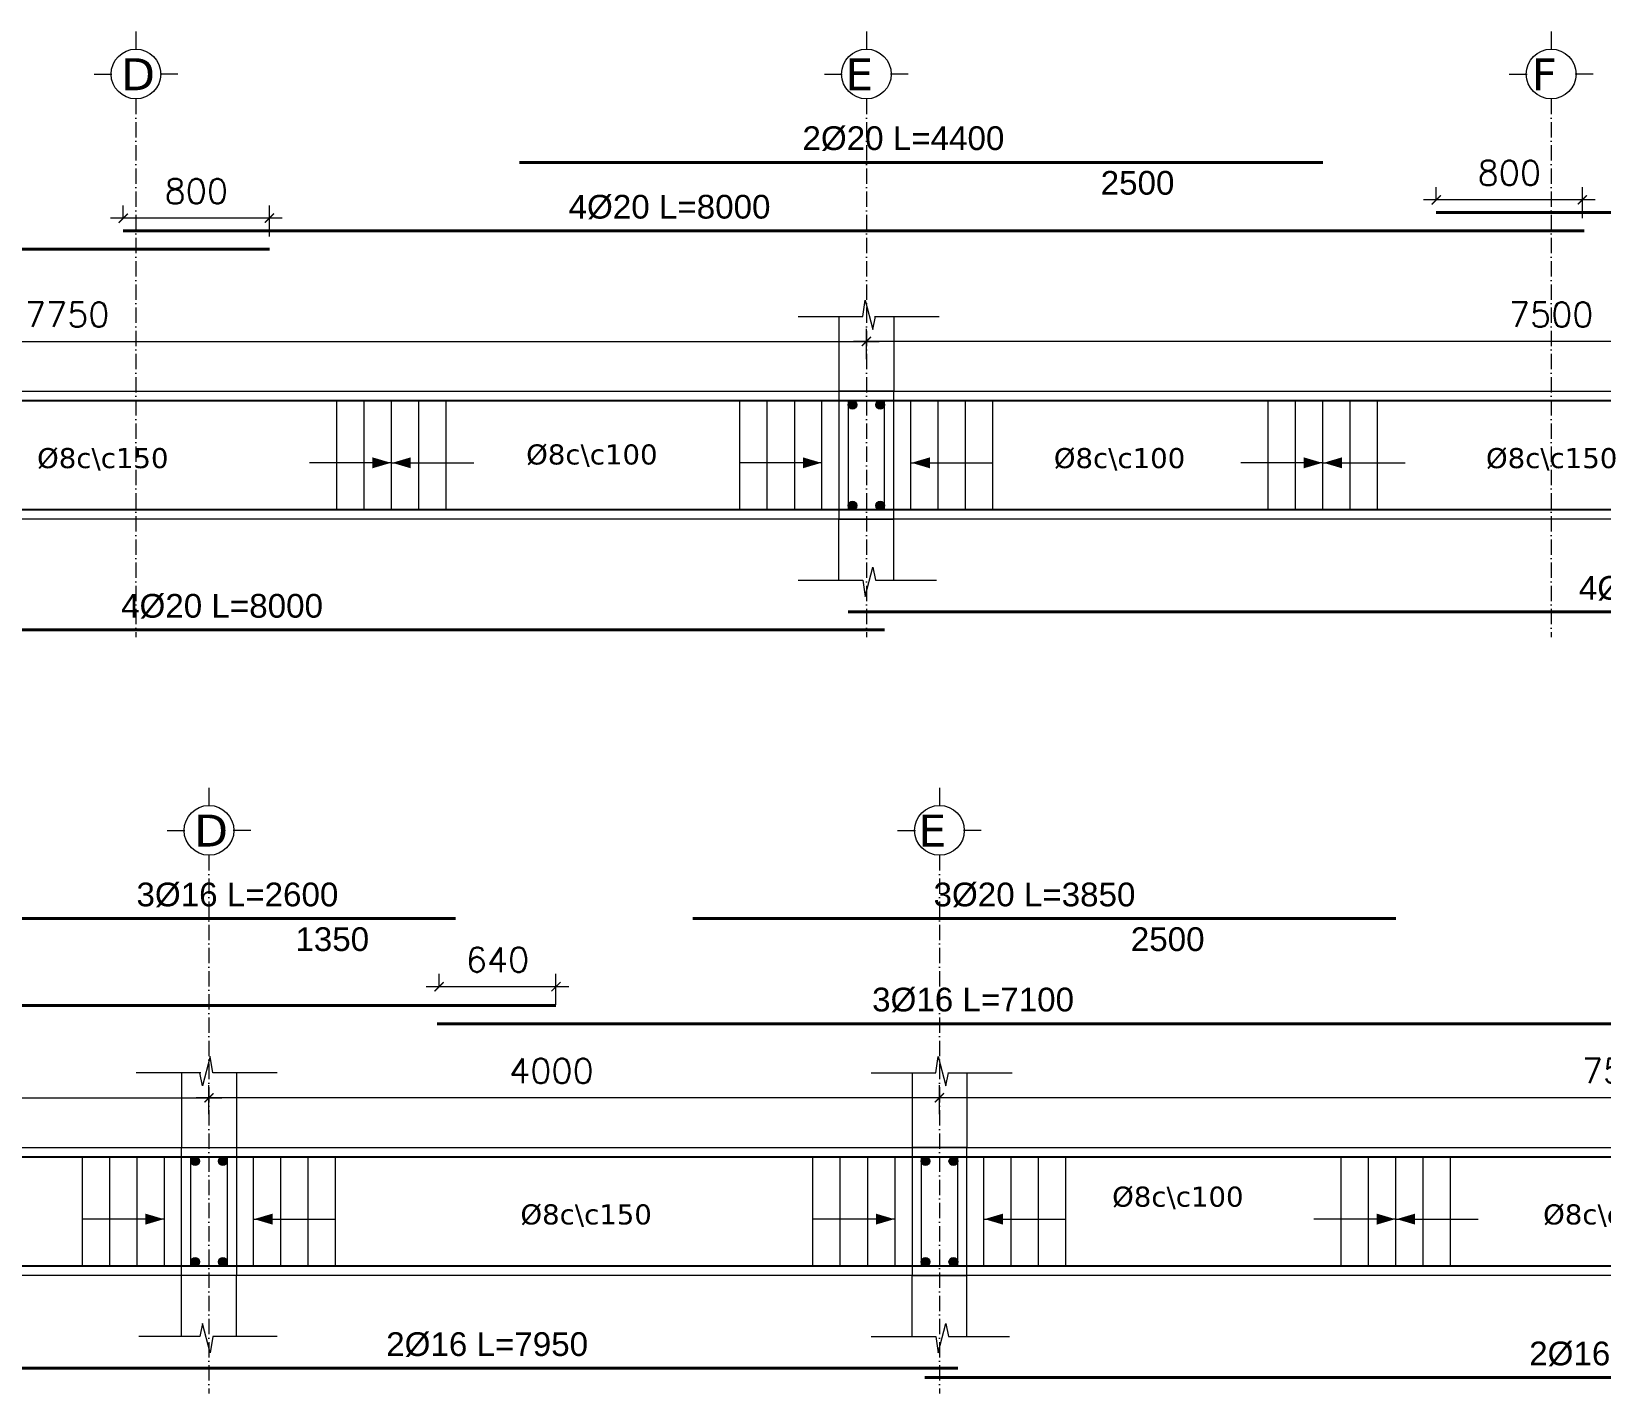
# Model space of a CAD drawing. Header units: inches. Extents: x -17020 to 43805, y -10194 to 123061.
# Drawn here: x 41399 to 42259, y 112285 to 113031 of the extents above; entities that cross this region are included whole.
import ezdxf

# ---------------------------------------------------------------- set-up
doc = ezdxf.new("R2010")
doc.units = ezdxf.units.IN
doc.header["$LTSCALE"] = 0.7
doc.header["$MEASUREMENT"] = 0
doc.linetypes.add('ACAD_ISO10W100', pattern=[18, 12, -3, 0, -3])
doc.layers.get('0').update_dxf_attribs({"lineweight": 13})
doc.layers.get('Defpoints').update_dxf_attribs({"lineweight": 5})
for name, color, linetype, lineweight in [('axis', 254, 'ACAD_ISO10W100', 9), ('BEAM FRAME', 5, 'Continuous', 18), ('COLUMN', 4, 'Continuous', 20), ('elevline', 30, 'Continuous', 20), ('FRAME 070', 5, 'Continuous', 60), ('hatch', 9, 'Continuous', 9), ('renforcment', 141, 'Continuous', 40), ('tex', 3, 'Continuous', 25), ('TEXT', 3, 'Continuous', 25), ('top rein. extension', 50, 'Continuous', 20), ('top renforcment', 7, 'Continuous', 40)]:
    doc.layers.add(name, color=color, linetype=linetype, lineweight=lineweight)
doc.styles.add('100', font='romans.shx', dxfattribs={"height": 13.5})
doc.styles.add('romanc', font='verdana.ttf', dxfattribs={"height": 250})
doc.styles.get("Standard").update_dxf_attribs({"font": 'arial.ttf', "height": 13})
doc.dimstyles.new('100', dxfattribs={"dimtxt": 13.5, "dimasz": 5, "dimexe": 7, "dimexo": 7, "dimgap": 8, "dimtad": 1, "dimdec": 0, "dimlfac": 10, "dimzin": 4, "dimdsep": 46, "dimtxsty": '100', "dimblk": 'ARCHTICK', "dimcen": 0.09, "dimdle": 7, "dimclrd": 1, "dimclre": 8, "dimclrt": 2, "dimadec": 0, "dimazin": 1, "dimtfac": 1, "dimtdec": 0, "dimtix": 1, "dimtofl": 0, "dimtmove": 0, "dimatfit": 3, "dimldrblk": 'ARCHTICK', "dimfxl": 0.18, "dimtolj": 1, "dimtzin": 0, "dimlwd": -1, "dimlwe": -1, "dimarcsym": 0})
doc.dimstyles.get("Standard").update_dxf_attribs({"dimtxt": 13, "dimasz": 5, "dimexe": 0.18, "dimexo": 0.0625, "dimgap": 6, "dimtad": 1, "dimdec": 0, "dimlfac": 10, "dimzin": 0, "dimdsep": 46, "dimtxsty": 'Standard', "dimblk": 'ARCHTICK', "dimcen": 0.09, "dimse1": 1, "dimse2": 1, "dimclrd": 1, "dimclre": 7, "dimclrt": 3, "dimadec": 0, "dimazin": 0, "dimtfac": 1, "dimtdec": 0, "dimtix": 1, "dimtofl": 0, "dimtmove": 0, "dimatfit": 3, "dimldrblk": 'ARCHTICK', "dimfxl": 1, "dimtolj": 1, "dimtzin": 0, "dimarcsym": 0})

# ---------------------------------------------------------------- blocks, each defined once
blk = doc.blocks.new('*D294')
at = {"layer": 'Defpoints', "color": 0, "transparency": 16777216}
for p in [(40629.72, 112911.46, -167.76), (41529.73, 112911.46, -221.06), (41529.73, 112911.46)]:
    blk.add_point(p, dxfattribs=at)
at = {"layer": 'TEXT', "color": 3, "transparency": 16777216, "insert": (41018.98, 112924.46), "char_height": 13, "attachment_point": 5}
blk.add_mtext('\\A1;4%%C20 L=9000', dxfattribs=at)
blk = doc.blocks.new('_ArchTick')
at = {"color": 0, "linetype": 'ByBlock', "lineweight": 0, "const_width": 0.15}
blk.add_lwpolyline([(-0.5, -0.5), (0.5, 0.5)], dxfattribs=at)
blk = doc.blocks.new('*D297')
at = {"color": 8, "transparency": 16777216}
for p, q in [((41081.69, 112854.29), (41081.69, 112867.88)), ((41856.69, 112851.17), (41856.69, 112867.88))]:
    blk.add_line(p, q, dxfattribs=at)
at = {"color": 1, "transparency": 16777216}
blk.add_line((41074.69, 112860.88), (41863.69, 112860.88), dxfattribs=at)
at = {"layer": 'Defpoints', "color": 0, "transparency": 16777216}
for p in [(41856.69, 112860.88), (41081.69, 112847.29), (41856.69, 112844.17)]:
    blk.add_point(p, dxfattribs=at)
at = {"color": 1, "transparency": 16777216, "xscale": 5, "yscale": 5, "zscale": 5, "rotation": 180}
blk.add_blockref('_ArchTick', (41081.69, 112860.88), dxfattribs=at)
at = {"color": 1, "transparency": 16777216, "xscale": 5, "yscale": 5, "zscale": 5}
blk.add_blockref('_ArchTick', (41856.69, 112860.88), dxfattribs=at)
at = {"color": 2, "transparency": 16777216, "insert": (41419.04, 112875.63), "char_height": 13.5, "attachment_point": 5, "style": '100'}
blk.add_mtext('\\A1;7750', dxfattribs=at)
blk = doc.blocks.new('*D298')
at = {"layer": 'Defpoints', "color": 0, "transparency": 16777216}
for p in [(41066.69, 112702.84, -37100.88), (41066.69, 112702.84), (41866.69, 112702.84, -13870.59)]:
    blk.add_point(p, dxfattribs=at)
at = {"layer": 'TEXT', "color": 3, "transparency": 16777216, "insert": (41503.83, 112715.84), "char_height": 13, "attachment_point": 5}
blk.add_mtext('\\A1;4%%C20 L=8000', dxfattribs=at)
blk = doc.blocks.new('*D301')
at = {"layer": 'Defpoints', "color": 0, "transparency": 16777216}
for p in [(41449.73, 112921.46, -19.16), (41449.73, 112921.46), (42249.76, 112921.46, -167.76)]:
    blk.add_point(p, dxfattribs=at)
at = {"layer": 'TEXT', "color": 3, "transparency": 16777216, "insert": (41748.89, 112934.46), "char_height": 13, "attachment_point": 5}
blk.add_mtext('\\A1;4%%C20 L=8000', dxfattribs=at)
blk = doc.blocks.new('*D303')
at = {"layer": 'Defpoints', "color": 0, "transparency": 16777216}
for p in [(42168.76, 112931.46, -157.78), (42168.76, 112931.46), (42941.69, 112931.46, -218.54)]:
    blk.add_point(p, dxfattribs=at)
at = {"layer": 'TEXT', "color": 3, "transparency": 16777216, "insert": (42531.71, 112944.46), "char_height": 13, "attachment_point": 5}
blk.add_mtext('\\A1;4%%C20 L=7729', dxfattribs=at)
blk = doc.blocks.new('*D314')
at = {"color": 8, "transparency": 16777216}
for p, q in [((42168.76, 112938.46), (42168.76, 112945.46)), ((42248.76, 112928.46), (42248.76, 112945.46))]:
    blk.add_line(p, q, dxfattribs=at)
at = {"color": 1, "transparency": 16777216}
blk.add_line((42255.76, 112938.46), (42161.76, 112938.46), dxfattribs=at)
at = {"layer": 'Defpoints', "color": 0, "transparency": 16777216}
for p in [(42168.76, 112938.46), (42168.76, 112931.46), (42248.76, 112921.46)]:
    blk.add_point(p, dxfattribs=at)
at = {"color": 1, "transparency": 16777216, "xscale": 5, "yscale": 5, "zscale": 5, "rotation": 180}
blk.add_blockref('_ArchTick', (42168.76, 112938.46), dxfattribs=at)
at = {"color": 1, "transparency": 16777216, "xscale": 5, "yscale": 5, "zscale": 5}
blk.add_blockref('_ArchTick', (42248.76, 112938.46), dxfattribs=at)
at = {"color": 2, "transparency": 16777216, "insert": (42208.76, 112953.21), "char_height": 13.5, "attachment_point": 5, "style": '100'}
blk.add_mtext('\\A1;800', dxfattribs=at)
blk = doc.blocks.new('*D304')
at = {"color": 8, "transparency": 16777216}
for p, q in [((41856.69, 112851.97), (41856.69, 112867.88)), ((42606.69, 112856.61), (42606.69, 112867.88))]:
    blk.add_line(p, q, dxfattribs=at)
at = {"color": 1, "transparency": 16777216}
blk.add_line((42613.69, 112860.88), (41849.69, 112860.88), dxfattribs=at)
at = {"layer": 'Defpoints', "color": 0, "transparency": 16777216}
for p in [(41856.69, 112860.88), (41856.69, 112844.97), (42606.69, 112849.61)]:
    blk.add_point(p, dxfattribs=at)
at = {"color": 1, "transparency": 16777216, "xscale": 5, "yscale": 5, "zscale": 5, "rotation": 180}
blk.add_blockref('_ArchTick', (41856.69, 112860.88), dxfattribs=at)
at = {"color": 1, "transparency": 16777216, "xscale": 5, "yscale": 5, "zscale": 5}
blk.add_blockref('_ArchTick', (42606.69, 112860.88), dxfattribs=at)
at = {"color": 2, "transparency": 16777216, "insert": (42231.69, 112875.63), "char_height": 13.5, "attachment_point": 5, "style": '100'}
blk.add_mtext('\\A1;7500', dxfattribs=at)
blk = doc.blocks.new('*D305')
at = {"layer": 'Defpoints', "color": 0, "transparency": 16777216}
for p in [(41846.69, 112712.71, -13652.68), (42891.69, 112712.71, -37100.88), (42891.69, 112712.71)]:
    blk.add_point(p, dxfattribs=at)
at = {"layer": 'TEXT', "color": 3, "transparency": 16777216, "insert": (42307.21, 112725.71), "char_height": 13, "attachment_point": 5}
blk.add_mtext('\\A1;4%%C20 L=10450', dxfattribs=at)
blk = doc.blocks.new('*D310')
at = {"layer": 'Defpoints', "color": 0, "transparency": 16777216}
for p in [(41666.69, 112959.02, -203.15), (41666.69, 112959.02), (42106.69, 112959.02, -189.88)]:
    blk.add_point(p, dxfattribs=at)
at = {"layer": 'TEXT', "color": 3, "transparency": 16777216, "insert": (41876.97, 112972.02), "char_height": 13, "attachment_point": 5}
blk.add_mtext('\\A1;2%%C20 L=4400', dxfattribs=at)
blk = doc.blocks.new('*D311')
at = {"layer": 'Defpoints', "color": 0, "transparency": 16777216}
for p in [(41856.69, 112957.45), (42106.69, 112957.45), (42106.69, 112935.07)]:
    blk.add_point(p, dxfattribs=at)
at = {"layer": 'TEXT', "color": 3, "transparency": 16777216, "insert": (42005.18, 112947.71), "char_height": 13, "attachment_point": 5}
blk.add_mtext('\\A1;2500', dxfattribs=at)
blk = doc.blocks.new('*D312')
at = {"color": 1, "transparency": 16777216}
blk.add_line((41536.73, 112928.46), (41442.73, 112928.46), dxfattribs=at)
at = {"color": 8, "transparency": 16777216}
for p, q in [((41449.73, 112928.46), (41449.73, 112935.46)), ((41529.73, 112918.46), (41529.73, 112935.46))]:
    blk.add_line(p, q, dxfattribs=at)
at = {"layer": 'Defpoints', "color": 0, "transparency": 16777216}
for p in [(41449.73, 112928.46), (41449.73, 112921.46), (41529.73, 112911.46)]:
    blk.add_point(p, dxfattribs=at)
at = {"color": 1, "transparency": 16777216, "xscale": 5, "yscale": 5, "zscale": 5, "rotation": 180}
blk.add_blockref('_ArchTick', (41449.73, 112928.46), dxfattribs=at)
at = {"color": 1, "transparency": 16777216, "xscale": 5, "yscale": 5, "zscale": 5}
blk.add_blockref('_ArchTick', (41529.73, 112928.46), dxfattribs=at)
at = {"color": 2, "transparency": 16777216, "insert": (41489.73, 112943.21), "char_height": 13.5, "attachment_point": 5, "style": '100'}
blk.add_mtext('\\A1;800', dxfattribs=at)
blk = doc.blocks.new('*D353')
at = {"layer": 'Defpoints', "color": 0, "transparency": 16777216}
for p in [(40486.72, 112497.15, -167.76), (41686.69, 112497.15, 33.73), (41686.69, 112497.15)]:
    blk.add_point(p, dxfattribs=at)
at = {"layer": 'TEXT', "color": 3, "transparency": 16777216, "insert": (40963.03, 112510.16), "char_height": 13, "attachment_point": 5}
blk.add_mtext('\\A1;2%%C16 L=12000', dxfattribs=at)
blk = doc.blocks.new('*D356')
at = {"color": 1, "transparency": 16777216}
blk.add_line((41114.69, 112446.58), (41503.69, 112446.58), dxfattribs=at)
at = {"color": 8, "transparency": 16777216}
for p, q in [((41121.69, 112439.99), (41121.69, 112453.58)), ((41496.69, 112437.67), (41496.69, 112453.58))]:
    blk.add_line(p, q, dxfattribs=at)
at = {"layer": 'Defpoints', "color": 0, "transparency": 16777216}
for p in [(41496.69, 112446.58), (41121.69, 112432.99), (41496.69, 112430.67)]:
    blk.add_point(p, dxfattribs=at)
at = {"color": 1, "transparency": 16777216, "xscale": 5, "yscale": 5, "zscale": 5, "rotation": 180}
blk.add_blockref('_ArchTick', (41121.69, 112446.58), dxfattribs=at)
at = {"color": 1, "transparency": 16777216, "xscale": 5, "yscale": 5, "zscale": 5}
blk.add_blockref('_ArchTick', (41496.69, 112446.58), dxfattribs=at)
at = {"color": 2, "transparency": 16777216, "insert": (41309.19, 112461.33), "char_height": 13.5, "attachment_point": 5, "style": '100'}
blk.add_mtext('\\A1;3750', dxfattribs=at)
blk = doc.blocks.new('*D336')
at = {"layer": 'Defpoints', "color": 0, "transparency": 16777216}
for p in [(41111.69, 112298.4, -37100.88), (41111.69, 112298.4), (41906.69, 112298.4, -13652.68)]:
    blk.add_point(p, dxfattribs=at)
at = {"layer": 'TEXT', "color": 3, "transparency": 16777216, "insert": (41649, 112311.4), "char_height": 13, "attachment_point": 5}
blk.add_mtext('\\A1;2%%C16 L=7950', dxfattribs=at)
blk = doc.blocks.new('*D340')
at = {"layer": 'Defpoints', "color": 0, "transparency": 16777216}
for p in [(41621.69, 112487.15, 24.95), (41621.69, 112487.15), (42331.66, 112487.15, -167.76)]:
    blk.add_point(p, dxfattribs=at)
at = {"layer": 'TEXT', "color": 3, "transparency": 16777216, "insert": (41915.11, 112500.16), "char_height": 13, "attachment_point": 5}
blk.add_mtext('\\A1;3%%C16 L=7100', dxfattribs=at)
blk = doc.blocks.new('*D343')
at = {"color": 1, "transparency": 16777216}
blk.add_line((42653.69, 112446.58), (41889.69, 112446.58), dxfattribs=at)
at = {"color": 8, "transparency": 16777216}
for p, q in [((41896.69, 112437.67), (41896.69, 112453.58)), ((42646.69, 112439.01), (42646.69, 112453.58))]:
    blk.add_line(p, q, dxfattribs=at)
at = {"layer": 'Defpoints', "color": 0, "transparency": 16777216}
for p in [(41896.69, 112446.58), (41896.69, 112430.67), (42646.69, 112432.01)]:
    blk.add_point(p, dxfattribs=at)
at = {"color": 1, "transparency": 16777216, "xscale": 5, "yscale": 5, "zscale": 5, "rotation": 180}
blk.add_blockref('_ArchTick', (41896.69, 112446.58), dxfattribs=at)
at = {"color": 1, "transparency": 16777216, "xscale": 5, "yscale": 5, "zscale": 5}
blk.add_blockref('_ArchTick', (42646.69, 112446.58), dxfattribs=at)
at = {"color": 2, "transparency": 16777216, "insert": (42271.69, 112461.33), "char_height": 13.5, "attachment_point": 5, "style": '100'}
blk.add_mtext('\\A1;7500', dxfattribs=at)
blk = doc.blocks.new('*D345')
at = {"layer": 'Defpoints', "color": 0, "transparency": 16777216}
for p in [(41888.69, 112293.29, -13652.68), (42656.69, 112293.29, -49467.84), (42656.69, 112293.29)]:
    blk.add_point(p, dxfattribs=at)
at = {"layer": 'TEXT', "color": 3, "transparency": 16777216, "insert": (42274.94, 112306.29), "char_height": 13, "attachment_point": 5}
blk.add_mtext('\\A1;2%%C16 L=7680', dxfattribs=at)
blk = doc.blocks.new('*D359')
at = {"color": 1, "transparency": 16777216}
blk.add_line((41903.69, 112446.58), (41489.69, 112446.58), dxfattribs=at)
at = {"color": 8, "transparency": 16777216}
for p, q in [((41496.69, 112437.67), (41496.69, 112453.58)), ((41896.69, 112439.01), (41896.69, 112453.58))]:
    blk.add_line(p, q, dxfattribs=at)
at = {"layer": 'Defpoints', "color": 0, "transparency": 16777216}
for p in [(41496.69, 112446.58), (41496.69, 112430.67), (41896.69, 112432.01)]:
    blk.add_point(p, dxfattribs=at)
at = {"color": 1, "transparency": 16777216, "xscale": 5, "yscale": 5, "zscale": 5, "rotation": 180}
blk.add_blockref('_ArchTick', (41496.69, 112446.58), dxfattribs=at)
at = {"color": 1, "transparency": 16777216, "xscale": 5, "yscale": 5, "zscale": 5}
blk.add_blockref('_ArchTick', (41896.69, 112446.58), dxfattribs=at)
at = {"color": 2, "transparency": 16777216, "insert": (41684.19, 112461.33), "char_height": 13.5, "attachment_point": 5, "style": '100'}
blk.add_mtext('\\A1;4000', dxfattribs=at)
blk = doc.blocks.new('*D360')
at = {"layer": 'Defpoints', "color": 0, "transparency": 16777216}
for p in [(41371.69, 112544.71, -203.15), (41371.69, 112544.71), (41631.69, 112544.71, -189.88)]:
    blk.add_point(p, dxfattribs=at)
at = {"layer": 'TEXT', "color": 3, "transparency": 16777216, "insert": (41512.25, 112557.71), "char_height": 13, "attachment_point": 5}
blk.add_mtext('\\A1;3%%C16 L=2600', dxfattribs=at)
blk = doc.blocks.new('*D361')
at = {"layer": 'Defpoints', "color": 0, "transparency": 16777216}
for p in [(41496.69, 112543.15), (41631.69, 112543.15), (41631.69, 112520.75)]:
    blk.add_point(p, dxfattribs=at)
at = {"layer": 'TEXT', "color": 3, "transparency": 16777216, "insert": (41564.19, 112533.4), "char_height": 13, "attachment_point": 5}
blk.add_mtext('\\A1;1350', dxfattribs=at)
blk = doc.blocks.new('*D362')
at = {"layer": 'Defpoints', "color": 0, "transparency": 16777216}
for p in [(41761.69, 112544.71, -203.15), (41761.69, 112544.71), (42146.69, 112544.71, -189.88)]:
    blk.add_point(p, dxfattribs=at)
at = {"layer": 'TEXT', "color": 3, "transparency": 16777216, "insert": (41948.74, 112557.71), "char_height": 13, "attachment_point": 5}
blk.add_mtext('\\A1;3%%C20 L=3850', dxfattribs=at)
blk = doc.blocks.new('*D363')
at = {"layer": 'Defpoints', "color": 0, "transparency": 16777216}
for p in [(41896.69, 112543.15), (42146.69, 112543.15), (42146.69, 112520.75)]:
    blk.add_point(p, dxfattribs=at)
at = {"layer": 'TEXT', "color": 3, "transparency": 16777216, "insert": (42021.69, 112533.39), "char_height": 13, "attachment_point": 5}
blk.add_mtext('\\A1;2500', dxfattribs=at)
blk = doc.blocks.new('*D364')
at = {"color": 8, "transparency": 16777216}
for p, q in [((41622.69, 112507.42), (41622.69, 112514.42)), ((41686.69, 112497.42), (41686.69, 112514.42))]:
    blk.add_line(p, q, dxfattribs=at)
at = {"color": 1, "transparency": 16777216}
blk.add_line((41693.69, 112507.42), (41615.69, 112507.42), dxfattribs=at)
at = {"layer": 'Defpoints', "color": 0, "transparency": 16777216}
for p in [(41622.69, 112507.42), (41622.69, 112500.42), (41686.69, 112490.42)]:
    blk.add_point(p, dxfattribs=at)
at = {"color": 1, "transparency": 16777216, "xscale": 5, "yscale": 5, "zscale": 5, "rotation": 180}
blk.add_blockref('_ArchTick', (41622.69, 112507.42), dxfattribs=at)
at = {"color": 1, "transparency": 16777216, "xscale": 5, "yscale": 5, "zscale": 5}
blk.add_blockref('_ArchTick', (41686.69, 112507.42), dxfattribs=at)
at = {"color": 2, "transparency": 16777216, "insert": (41654.69, 112522.17), "char_height": 13.5, "attachment_point": 5, "style": '100'}
blk.add_mtext('\\A1;640', dxfattribs=at)

msp = doc.modelspace()

# ---------------------------------------------------------------- hatches: boundary and pattern name
at = {"layer": 'elevline'}
for points in [[(41851.45, 112826.2, 1), (41846.69, 112826.2, 1)], [(41861.93, 112826.2, -1), (41866.69, 112826.2, -1)], [(41851.45, 112770.96, -1), (41846.69, 112770.96, -1)], [(41861.93, 112770.96, 1), (41866.69, 112770.96, 1)], [(41491.45, 112411.9, 1), (41486.69, 112411.9, 1)], [(41501.93, 112411.9, -1), (41506.69, 112411.9, -1)], [(41891.45, 112411.9, 1), (41886.69, 112411.9, 1)], [(41901.93, 112411.9, -1), (41906.69, 112411.9, -1)], [(41491.45, 112356.66, -1), (41486.69, 112356.66, -1)], [(41501.93, 112356.66, 1), (41506.69, 112356.66, 1)], [(41891.45, 112356.66, -1), (41886.69, 112356.66, -1)], [(41901.93, 112356.66, 1), (41906.69, 112356.66, 1)]]:
    msp.add_hatch(color=256, dxfattribs=at).paths.add_polyline_path(points)

# ---------------------------------------------------------------- linework, layer by layer
at = {"layer": 'axis'}
for p, q in [((41456.69, 112993.78), (41456.69, 112698.84)), ((41456.69, 112993.78), (41456.69, 112698.84)), ((41856.69, 112993.78), (41856.69, 112698.84)), ((41856.69, 112993.78), (41856.69, 112698.84)), ((42231.69, 112993.78), (42231.69, 112698.84)), ((41496.69, 112579.47), (41496.69, 112284.54)), ((41496.69, 112579.47), (41496.69, 112284.54)), ((41896.69, 112579.47), (41896.69, 112284.54)), ((41896.69, 112579.47), (41896.69, 112284.54))]:
    msp.add_line(p, q, dxfattribs=at)
at = {"layer": 'BEAM FRAME', "elevation": 217.91}
for points in [[(42896.69, 112763.58), (39936.69, 112763.58), (39936.69, 112833.58), (42896.69, 112833.58)], [(43146.86, 112349.28), (39936.69, 112349.28), (39936.69, 112419.28), (43146.86, 112419.28)]]:
    msp.add_lwpolyline(points, close=True, dxfattribs=at)
at = {"layer": 'COLUMN', "lineweight": 20}
for p, q in [((41841.69, 112874.51, 217.91), (41841.69, 112833.58, 217.91)), ((41871.69, 112874.51, 217.91), (41871.69, 112833.58, 217.91)), ((41841.69, 112730.16, 217.91), (41841.69, 112763.58, 217.91)), ((41871.69, 112730.16, 217.91), (41871.69, 112763.58, 217.91)), ((41481.69, 112460.21, 217.91), (41481.69, 112419.28, 217.91)), ((41511.69, 112460.21, 217.91), (41511.69, 112419.28, 217.91)), ((41881.69, 112460.21, 217.91), (41881.69, 112419.28, 217.91)), ((41911.69, 112460.21, 217.91), (41911.69, 112419.28, 217.91)), ((41481.69, 112315.85, 217.91), (41481.69, 112349.28, 217.91)), ((41511.69, 112315.85, 217.91), (41511.69, 112349.28, 217.91)), ((41881.69, 112315.85, 217.91), (41881.69, 112349.28, 217.91)), ((41911.69, 112315.85, 217.91), (41911.69, 112349.28, 217.91))]:
    msp.add_line(p, q, dxfattribs=at)
at = {"layer": 'elevline'}
for p, q in [((41566.73, 112768.58), (41566.73, 112828.58)), ((41581.73, 112768.58), (41581.73, 112828.58)), ((41596.69, 112768.58), (41596.69, 112828.58)), ((41611.65, 112768.58), (41611.65, 112828.58)), ((41626.65, 112768.58), (41626.65, 112828.58)), ((41787.42, 112768.58), (41787.42, 112828.58)), ((41802.42, 112768.58), (41802.42, 112828.58)), ((41817.42, 112768.58), (41817.42, 112828.58)), ((41832.38, 112768.58), (41832.38, 112828.58)), ((41881, 112768.58), (41881, 112828.58)), ((41895.96, 112768.58), (41895.96, 112828.58)), ((41910.96, 112768.58), (41910.96, 112828.58)), ((41925.96, 112768.58), (41925.96, 112828.58)), ((42076.73, 112768.58), (42076.73, 112828.58)), ((42091.73, 112768.58), (42091.73, 112828.58)), ((42106.69, 112768.58), (42106.69, 112828.58)), ((42121.65, 112768.58), (42121.65, 112828.58)), ((42136.65, 112768.58), (42136.65, 112828.58)), ((41427.42, 112354.28), (41427.42, 112414.28)), ((41442.42, 112354.28), (41442.42, 112414.28)), ((41457.42, 112354.28), (41457.42, 112414.28)), ((41472.38, 112354.28), (41472.38, 112414.28)), ((41521, 112354.28), (41521, 112414.28)), ((41535.96, 112354.28), (41535.96, 112414.28)), ((41550.96, 112354.28), (41550.96, 112414.28)), ((41565.96, 112354.28), (41565.96, 112414.28)), ((41827.42, 112354.28), (41827.42, 112414.28)), ((41842.42, 112354.28), (41842.42, 112414.28)), ((41857.42, 112354.28), (41857.42, 112414.28)), ((41872.38, 112354.28), (41872.38, 112414.28)), ((41921, 112354.28), (41921, 112414.28)), ((41935.96, 112354.28), (41935.96, 112414.28)), ((41950.96, 112354.28), (41950.96, 112414.28)), ((41965.96, 112354.28), (41965.96, 112414.28)), ((42116.73, 112354.28), (42116.73, 112414.28)), ((42131.73, 112354.28), (42131.73, 112414.28)), ((42146.69, 112354.28), (42146.69, 112414.28)), ((42161.65, 112354.28), (42161.65, 112414.28)), ((42176.65, 112354.28), (42176.65, 112414.28))]:
    msp.add_line(p, q, dxfattribs=at)
for centre in [(41849.07, 112826.2), (41864.31, 112826.2), (41849.07, 112770.96), (41864.31, 112770.96), (41489.07, 112411.9), (41504.31, 112411.9), (41889.07, 112411.9), (41904.31, 112411.9), (41489.07, 112356.66), (41504.31, 112356.66), (41889.07, 112356.66), (41904.31, 112356.66)]:
    msp.add_circle(centre, 2.38, dxfattribs=at)
at = {"layer": 'FRAME 070', "lineweight": 20}
for p, q in [((41854.66, 112874.51, 217.91), (41856.01, 112883.51, 217.91)), ((41856.01, 112883.51, 217.91), (41860.19, 112867.43, 217.91)), ((41819.3, 112874.51, 217.91), (41854.66, 112874.51, 217.91)), ((41860.19, 112867.43, 217.91), (41861.7, 112874.51, 217.91)), ((41861.22, 112874.51, 217.91), (41896.58, 112874.51, 217.91)), ((41819.3, 112730.16, 217.91), (41854.66, 112730.16, 217.91)), ((41854.66, 112730.16, 217.91), (41856.01, 112721.16, 217.91)), ((41856.01, 112721.16, 217.91), (41860.19, 112737.23, 217.91)), ((41860.19, 112737.23, 217.91), (41861.7, 112730.16, 217.91)), ((41861.7, 112730.16, 217.91), (41895.09, 112730.16, 217.91)), ((41497.37, 112469.21, 217.91), (41493.19, 112453.13, 217.91)), ((41498.72, 112460.21, 217.91), (41497.37, 112469.21, 217.91)), ((41894.66, 112460.21, 217.91), (41896.01, 112469.21, 217.91)), ((41896.01, 112469.21, 217.91), (41900.19, 112453.13, 217.91)), ((41492.16, 112460.21, 217.91), (41456.81, 112460.21, 217.91)), ((41493.19, 112453.13, 217.91), (41491.68, 112460.21, 217.91)), ((41534.08, 112460.21, 217.91), (41498.72, 112460.21, 217.91)), ((41859.3, 112460.21, 217.91), (41894.66, 112460.21, 217.91)), ((41900.19, 112453.13, 217.91), (41901.7, 112460.21, 217.91)), ((41901.22, 112460.21, 217.91), (41936.58, 112460.21, 217.91)), ((41493.19, 112322.93, 217.91), (41491.68, 112315.85, 217.91)), ((41497.37, 112306.85, 217.91), (41493.19, 112322.93, 217.91)), ((41896.01, 112306.85, 217.91), (41900.19, 112322.93, 217.91)), ((41900.19, 112322.93, 217.91), (41901.7, 112315.85, 217.91)), ((41491.68, 112315.85, 217.91), (41458.29, 112315.85, 217.91)), ((41498.72, 112315.85, 217.91), (41497.37, 112306.85, 217.91)), ((41534.08, 112315.85, 217.91), (41498.72, 112315.85, 217.91)), ((41859.3, 112315.85, 217.91), (41894.66, 112315.85, 217.91)), ((41894.66, 112315.85, 217.91), (41896.01, 112306.85, 217.91)), ((41901.7, 112315.85, 217.91), (41935.09, 112315.85, 217.91))]:
    msp.add_line(p, q, dxfattribs=at)
at = {"layer": 'FRAME 070', "lineweight": 15}
for points in [[(41841.69, 112763.58), (41871.69, 112763.58), (41871.69, 112833.58), (41841.69, 112833.58)], [(41511.69, 112349.28), (41481.69, 112349.28), (41481.69, 112419.28), (41511.69, 112419.28)], [(41881.69, 112349.28), (41911.69, 112349.28), (41911.69, 112419.28), (41881.69, 112419.28)]]:
    msp.add_lwpolyline(points, close=True, dxfattribs=at)
at = {"layer": 'hatch'}
for p, q in [((41456.69, 113030.75), (41456.69, 113021.02)), ((41856.69, 113030.75), (41856.69, 113021.02)), ((42231.69, 113030.75), (42231.69, 113021.02)), ((41433.77, 113007.27), (41443.5, 113007.27)), ((41479.61, 113007.27), (41469.88, 113007.27)), ((41833.77, 113007.27), (41843.5, 113007.27)), ((41879.61, 113007.27), (41869.88, 113007.27)), ((42208.77, 113007.27), (42218.5, 113007.27)), ((42254.61, 113007.27), (42244.88, 113007.27)), ((41496.69, 112616.45), (41496.69, 112606.71)), ((41896.69, 112616.45), (41896.69, 112606.71)), ((41473.77, 112592.97), (41483.5, 112592.97)), ((41519.61, 112592.97), (41509.88, 112592.97)), ((41873.77, 112592.97), (41883.5, 112592.97)), ((41919.61, 112592.97), (41909.88, 112592.97))]:
    msp.add_line(p, q, dxfattribs=at)
for centre in [(41456.69, 113007.4), (41856.69, 113007.4), (42231.69, 113007.4), (41496.69, 112593.09), (41896.69, 112593.09)]:
    msp.add_circle(centre, 13.62, dxfattribs=at)
at = {"layer": 'renforcment', "lineweight": -2, "elevation": 217.91}
for points in [[(42891.69, 112768.58), (39941.69, 112768.58), (39941.69, 112828.58), (42891.69, 112828.58)], [(43141.86, 112354.28), (39941.69, 112354.28), (39941.69, 112414.28), (43141.86, 112414.28)]]:
    msp.add_lwpolyline(points, close=True, dxfattribs=at)
at = {"layer": 'top rein. extension'}
for p, q in [((41596.69, 112794.42), (41551.73, 112794.42)), ((41596.69, 112794.42), (41641.65, 112794.42)), ((41832.38, 112794.42), (41787.42, 112794.42)), ((41881, 112794.42), (41925.96, 112794.42)), ((42106.69, 112794.42), (42061.73, 112794.42)), ((42106.69, 112794.42), (42151.65, 112794.42)), ((41472.38, 112380.12), (41427.42, 112380.12)), ((41521, 112380.12), (41565.96, 112380.12)), ((41872.38, 112380.12), (41827.42, 112380.12)), ((41921, 112380.12), (41965.96, 112380.12)), ((42146.69, 112380.12), (42101.73, 112380.12)), ((42146.69, 112380.12), (42191.65, 112380.12))]:
    msp.add_line(p, q, dxfattribs=at)
for points in [[(41586.22, 112797.42), (41596.34, 112794.42), (41586.22, 112791.42)], [(41607.16, 112797.42), (41597.04, 112794.42), (41607.16, 112791.42)], [(41821.9, 112797.42), (41832.03, 112794.42), (41821.9, 112791.42)], [(41891.48, 112797.42), (41881.35, 112794.42), (41891.48, 112791.42)], [(42096.22, 112797.42), (42106.34, 112794.42), (42096.22, 112791.42)], [(42117.16, 112797.42), (42107.04, 112794.42), (42117.16, 112791.42)], [(41461.9, 112383.12), (41472.03, 112380.12), (41461.9, 112377.12)], [(41531.48, 112383.12), (41521.35, 112380.12), (41531.48, 112377.12)], [(41861.9, 112383.12), (41872.03, 112380.12), (41861.9, 112377.12)], [(41931.48, 112383.12), (41921.35, 112380.12), (41931.48, 112377.12)], [(42136.22, 112383.12), (42146.34, 112380.12), (42136.22, 112377.12)], [(42157.16, 112383.12), (42147.04, 112380.12), (42157.16, 112377.12)]]:
    msp.add_solid(points, dxfattribs=at)
at = {"layer": 'top renforcment'}
for p, q in [((42891.69, 112712.71), (41846.69, 112712.71)), ((41066.69, 112702.84), (41866.69, 112702.84, -217.91)), ((41111.69, 112298.4), (41906.69, 112298.4)), ((42656.69, 112293.29, -12366.96), (41888.69, 112293.29))]:
    msp.add_line(p, q, dxfattribs=at)
for points in [[(41666.69, 112959.02), (42106.69, 112959.02)], [(42168.76, 112931.46), (42891.69, 112931.46), (42891.69, 112913.57)], [(41449.73, 112921.46), (42249.76, 112921.46)], [(41529.73, 112911.46), (40629.72, 112911.46)], [(41371.69, 112544.71), (41631.69, 112544.71)], [(41761.69, 112544.71), (42146.69, 112544.71)], [(41686.69, 112497.15), (40486.72, 112497.15)], [(41621.69, 112487.15), (42331.66, 112487.15)]]:
    msp.add_lwpolyline(points, dxfattribs=at)
at = {"layer": 'top renforcment', "lineweight": 15}
for points in [[(41846.69, 112768.58), (41866.69, 112768.58), (41866.69, 112828.58), (41846.69, 112828.58)], [(41506.69, 112354.28), (41486.69, 112354.28), (41486.69, 112414.28), (41506.69, 112414.28)], [(41886.69, 112354.28), (41906.69, 112354.28), (41906.69, 112414.28), (41886.69, 112414.28)]]:
    msp.add_lwpolyline(points, close=True, dxfattribs=at)

# ---------------------------------------------------------------- texts
at = {"layer": 'tex', "style": 'romanc'}
for s, p in [('%%C8c\\c150', (41402.55, 112791.51, -33436.19)), ('%%C8c\\c100', (41670.38, 112793.51, -33436.19)), ('%%C8c\\c100', (41959.34, 112791.51, -33436.19)), ('%%C8c\\c150', (42195.99, 112791.51, -33436.19)), ('%%C8c\\c100', (41991.27, 112386.93, -33436.19)), ('%%C8c\\c150', (41667.24, 112377.21, -33436.19)), ('%%C8c\\c150', (42227.29, 112377.21, -33436.19))]:
    msp.add_text(s, height=11, dxfattribs=at).set_placement(p)
at = {"layer": 'TEXT', "style": 'romanc'}
for s, p in [('D', (41448.57, 112998.47)), ('E', (41845.21, 112998.47)), ('F', (42220.97, 112998.47)), ('D', (41488.57, 112584.17)), ('E', (41885.21, 112584.17))]:
    msp.add_text(s, height=17.6, dxfattribs=at).set_placement(p)

# ---------------------------------------------------------------- dimensions: what is measured, and where the dimension line sits
for base, p1, p2, picture, middle in [((42168.76, 112938.46), (42248.76, 112921.46), (42168.76, 112931.46), '*D314', (42208.76, 112953.21)), ((41449.73, 112928.46), (41529.73, 112911.46), (41449.73, 112921.46), '*D312', (41489.73, 112943.21)), ((41622.69, 112507.42), (41686.69, 112490.42), (41622.69, 112500.42), '*D364', (41654.69, 112522.17))]:
    dim = msp.add_linear_dim(base=base, p1=p1, p2=p2, dimstyle='100')
    dim.commit()
    dim.dimension.update_dxf_attribs({"geometry": picture, "text_midpoint": middle})
for base, p1, p2, picture, middle in [((41856.69, 112860.88), (41081.69, 112847.29), (41856.69, 112844.17), '*D297', (41419.04, 112860.88)), ((41496.69, 112446.58), (41121.69, 112432.99), (41496.69, 112430.67), '*D356', (41309.19, 112446.58))]:
    dim = msp.add_linear_dim(base=base, p1=p1, p2=p2, dimstyle='100')
    dim.commit()
    dim.dimension.update_dxf_attribs({"geometry": picture, "text_midpoint": middle, "dimtype": 160})
for base, p1, p2, picture, middle in [((41856.69, 112860.88), (42606.69, 112849.61), (41856.69, 112844.97), '*D304', (42231.69, 112860.88)), ((41496.69, 112446.58), (41896.69, 112432.01), (41496.69, 112430.67), '*D359', (41684.19, 112446.58)), ((41896.69, 112446.58), (42646.69, 112432.01), (41896.69, 112430.67), '*D343', (42271.69, 112446.58))]:
    dim = msp.add_linear_dim(base=base, p1=p1, p2=p2, angle=180, dimstyle='100')
    dim.commit()
    dim.dimension.update_dxf_attribs({"geometry": picture, "text_midpoint": middle, "dimtype": 160})
at = {"layer": 'TEXT'}
for base, p1, p2, angle, text, picture, middle in [((41666.69, 112959.02), (42106.69, 112959.02, -189.88), (41666.69, 112959.02, -203.15), 180, '2%%C20 L=<>', '*D310', (41876.97, 112959.02)), ((42168.76, 112931.46), (42941.69, 112931.46, -218.54), (42168.76, 112931.46, -157.78), 180, '4%%C20 L=<>', '*D303', (42531.71, 112931.46)), ((41449.73, 112921.46), (42249.76, 112921.46, -167.76), (41449.73, 112921.46, -19.16), 180, '4%%C20 L=<>', '*D301', (41748.89, 112921.46)), ((41529.73, 112911.46), (40629.72, 112911.46, -167.76), (41529.73, 112911.46, -221.06), 0, '4%%C20 L=<>', '*D294', (41018.98, 112911.46)), ((42891.69, 112712.71, 12366.96), (41846.69, 112712.71, -1285.72), (42891.69, 112712.71, -24733.92), 0, '4%%C20 L=<>', '*D305', (42307.21, 112712.71, 12366.96)), ((41066.69, 112702.84, 12366.96), (41866.69, 112702.84, -1503.63), (41066.69, 112702.84, -24733.92), 180, '4%%C20 L=<>', '*D298', (41503.83, 112702.84, 12366.96)), ((41371.69, 112544.71), (41631.69, 112544.71, -189.88), (41371.69, 112544.71, -203.15), 180, '3%%C16 L=<>', '*D360', (41512.25, 112544.71)), ((41761.69, 112544.71), (42146.69, 112544.71, -189.88), (41761.69, 112544.71, -203.15), 180, '3%%C20 L=<>', '*D362', (41948.74, 112544.71)), ((41686.69, 112497.15), (40486.72, 112497.15, -167.76), (41686.69, 112497.15, 33.73), 0, '2%%C16 L=<>', '*D353', (40963.03, 112497.15)), ((41621.69, 112487.15), (42331.66, 112487.15, -167.76), (41621.69, 112487.15, 24.95), 180, '3%%C16 L=<>', '*D340', (41915.11, 112487.15)), ((41111.69, 112298.4, 12366.96), (41906.69, 112298.4, -1285.72), (41111.69, 112298.4, -24733.92), 180, '2%%C16 L=<>', '*D336', (41649, 112298.4, 12366.96)), ((42656.69, 112293.29, 12366.96), (41888.69, 112293.29, -1285.72), (42656.69, 112293.29, -37100.88), 0, '2%%C16 L=<>', '*D345', (42274.94, 112293.29, 12366.96))]:
    dim = msp.add_linear_dim(base=base, p1=p1, p2=p2, angle=angle, text=text, dimstyle='Standard', override={"dimsd1": 1, "dimsd2": 1, "dimfxl": 0.1, "dimfxlon": 1}, dxfattribs=at)
    dim.commit()
    dim.dimension.update_dxf_attribs({"geometry": picture, "text_midpoint": middle, "dimtype": 161})
dim = msp.add_linear_dim(base=(42106.69, 112935.07), p1=(41856.69, 112957.45), p2=(42106.69, 112957.45), dimstyle='Standard', override={"dimsd1": 1, "dimsd2": 1, "dimfxl": 0.1, "dimfxlon": 1}, dxfattribs=at)
dim.commit()
dim.dimension.update_dxf_attribs({"geometry": '*D311', "text_midpoint": (42005.18, 112935.07), "dimtype": 160})
for base, p1, p2, picture, middle in [((41631.69, 112520.75), (41496.69, 112543.15), (41631.69, 112543.15), '*D361', (41564.19, 112533.4)), ((42146.69, 112520.75), (41896.69, 112543.15), (42146.69, 112543.15), '*D363', (42021.69, 112533.39))]:
    dim = msp.add_linear_dim(base=base, p1=p1, p2=p2, dimstyle='Standard', override={"dimsd1": 1, "dimsd2": 1, "dimfxl": 0.1, "dimfxlon": 1}, dxfattribs=at)
    dim.commit()
    dim.dimension.update_dxf_attribs({"geometry": picture, "text_midpoint": middle})

doc.saveas('drawing.dxf')
